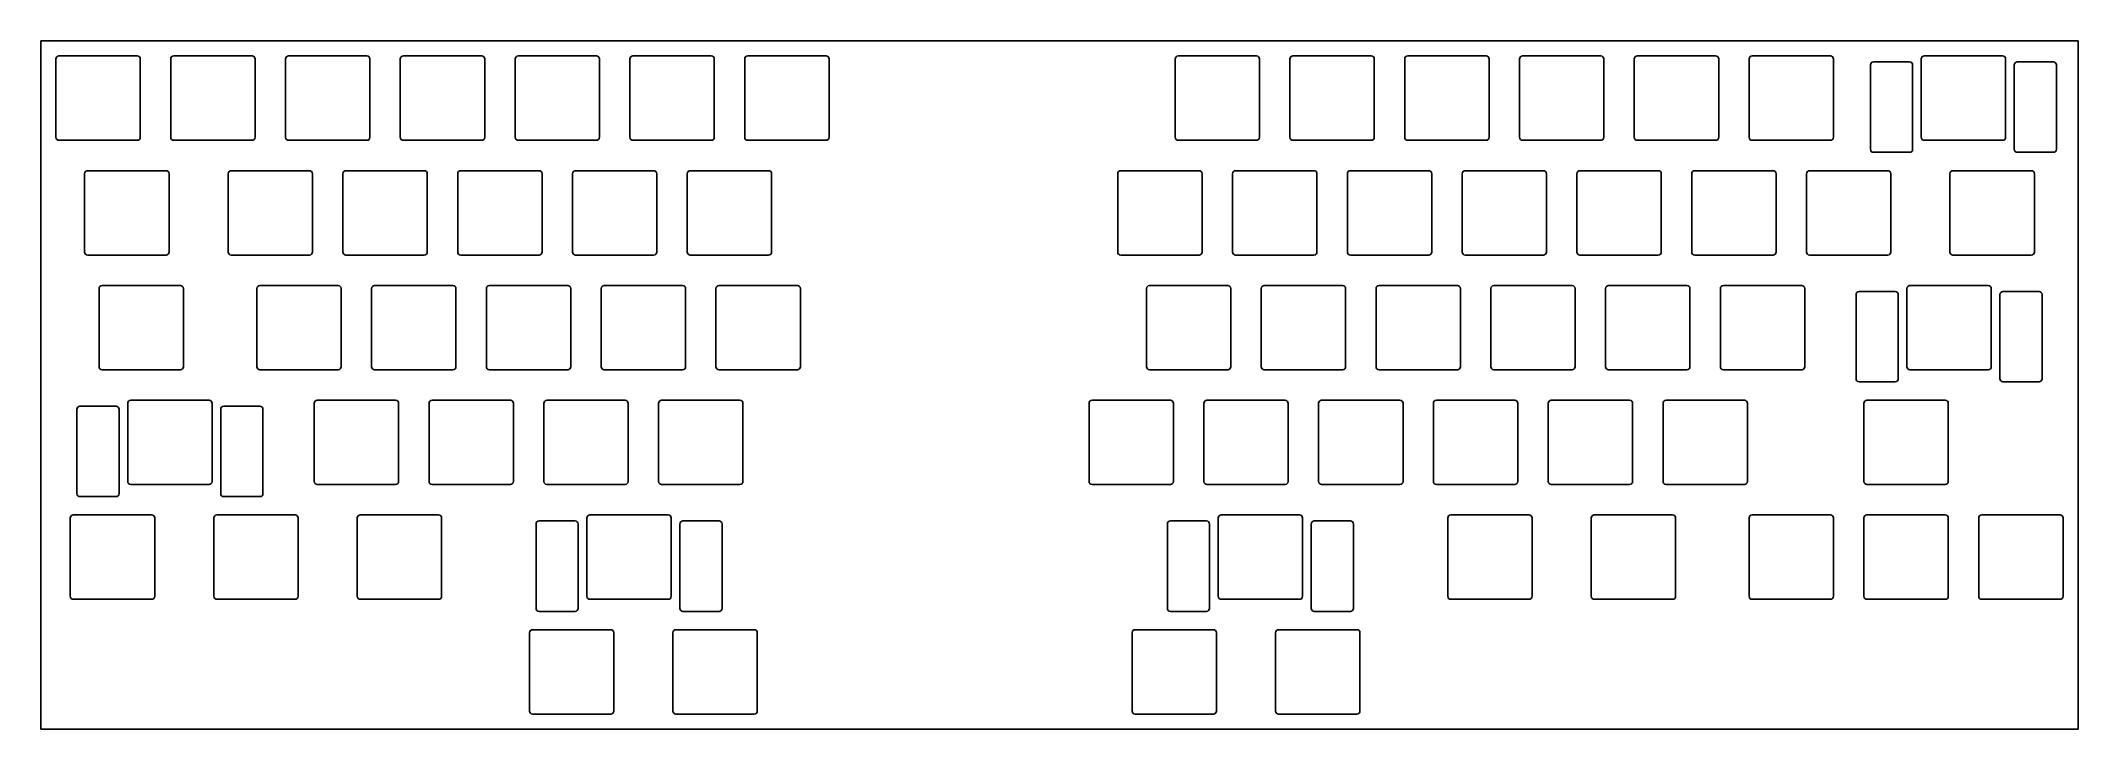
# Model space of a CAD drawing. Header units: millimetres. Extents: x 48 to 386, y -114 to 0.
import ezdxf

# ---------------------------------------------------------------- set-up
doc = ezdxf.new("R2010")
doc.units = ezdxf.units.MM

msp = doc.modelspace()

# ---------------------------------------------------------------- linework, layer by layer
for p, q in [((47.625, 0), (385.7625, 0)), ((47.625, -114.3), (47.625, 0)), ((385.7625, -114.3), (385.7625, 0)), ((50.15, -3.025), (50.15, -16.025)), ((50.65, -2.525), (63.65, -2.525)), ((64.15, -3.025), (64.15, -16.025)), ((69.2, -3.025), (69.2, -16.025)), ((69.7, -2.525), (82.7, -2.525)), ((83.2, -3.025), (83.2, -16.025)), ((88.25, -3.025), (88.25, -16.025)), ((88.75, -2.525), (101.75, -2.525)), ((102.25, -3.025), (102.25, -16.025)), ((107.3, -3.025), (107.3, -16.025)), ((107.8, -2.525), (120.8, -2.525)), ((121.3, -3.025), (121.3, -16.025)), ((126.35, -3.025), (126.35, -16.025)), ((126.85, -2.525), (139.85, -2.525)), ((140.35, -3.025), (140.35, -16.025)), ((145.4, -3.025), (145.4, -16.025)), ((145.9, -2.525), (158.9, -2.525)), ((159.4, -3.025), (159.4, -16.025)), ((164.45, -3.025), (164.45, -16.025)), ((164.95, -2.525), (177.95, -2.525)), ((178.45, -3.025), (178.45, -16.025)), ((235.8875, -3.025), (235.8875, -16.025)), ((236.3875, -2.525), (249.3875, -2.525)), ((249.8875, -3.025), (249.8875, -16.025)), ((254.9375, -3.025), (254.9375, -16.025)), ((255.4375, -2.525), (268.4375, -2.525)), ((268.9375, -3.025), (268.9375, -16.025)), ((273.9875, -3.025), (273.9875, -16.025)), ((274.4875, -2.525), (287.4875, -2.525)), ((287.9875, -3.025), (287.9875, -16.025)), ((293.0375, -3.025), (293.0375, -16.025)), ((293.5375, -2.525), (306.5375, -2.525)), ((307.0375, -3.025), (307.0375, -16.025)), ((312.0875, -3.025), (312.0875, -16.025)), ((312.5875, -2.525), (325.5875, -2.525)), ((326.0875, -3.025), (326.0875, -16.025)), ((331.1375, -3.025), (331.1375, -16.025)), ((331.6375, -2.525), (344.6375, -2.525)), ((345.1375, -3.025), (345.1375, -16.025)), ((359.7125, -3.025), (359.7125, -16.025)), ((360.2125, -2.525), (373.2125, -2.525)), ((373.7125, -3.025), (373.7125, -16.025)), ((351.2745, -4.025), (351.2745, -18.025)), ((351.7745, -3.525), (357.7745, -3.525)), ((358.2745, -4.025), (358.2745, -18.025)), ((375.1505, -4.025), (375.1505, -18.025)), ((375.6505, -3.525), (381.6505, -3.525)), ((382.1505, -4.025), (382.1505, -18.025)), ((50.65, -16.525), (63.65, -16.525)), ((69.7, -16.525), (82.7, -16.525)), ((88.75, -16.525), (101.75, -16.525)), ((107.8, -16.525), (120.8, -16.525)), ((126.85, -16.525), (139.85, -16.525)), ((145.9, -16.525), (158.9, -16.525)), ((164.95, -16.525), (177.95, -16.525)), ((236.3875, -16.525), (249.3875, -16.525)), ((255.4375, -16.525), (268.4375, -16.525)), ((274.4875, -16.525), (287.4875, -16.525)), ((293.5375, -16.525), (306.5375, -16.525)), ((312.5875, -16.525), (325.5875, -16.525)), ((331.6375, -16.525), (344.6375, -16.525)), ((360.2125, -16.525), (373.2125, -16.525)), ((351.7745, -18.525), (357.7745, -18.525)), ((375.6505, -18.525), (381.6505, -18.525)), ((54.9125, -22.075), (54.9125, -35.075)), ((55.4125, -21.575), (68.4125, -21.575)), ((68.9125, -22.075), (68.9125, -35.075)), ((78.725, -22.075), (78.725, -35.075)), ((79.225, -21.575), (92.225, -21.575)), ((92.725, -22.075), (92.725, -35.075)), ((97.775, -22.075), (97.775, -35.075)), ((98.275, -21.575), (111.275, -21.575)), ((111.775, -22.075), (111.775, -35.075)), ((116.825, -22.075), (116.825, -35.075)), ((117.325, -21.575), (130.325, -21.575)), ((130.825, -22.075), (130.825, -35.075)), ((135.875, -22.075), (135.875, -35.075)), ((136.375, -21.575), (149.375, -21.575)), ((149.875, -22.075), (149.875, -35.075)), ((154.925, -22.075), (154.925, -35.075)), ((155.425, -21.575), (168.425, -21.575)), ((168.925, -22.075), (168.925, -35.075)), ((226.3625, -22.075), (226.3625, -35.075)), ((226.8625, -21.575), (239.8625, -21.575)), ((240.3625, -22.075), (240.3625, -35.075)), ((245.4125, -22.075), (245.4125, -35.075)), ((245.9125, -21.575), (258.9125, -21.575)), ((259.4125, -22.075), (259.4125, -35.075)), ((264.4625, -22.075), (264.4625, -35.075)), ((264.9625, -21.575), (277.9625, -21.575)), ((278.4625, -22.075), (278.4625, -35.075)), ((283.5125, -22.075), (283.5125, -35.075)), ((284.0125, -21.575), (297.0125, -21.575)), ((297.5125, -22.075), (297.5125, -35.075)), ((302.5625, -22.075), (302.5625, -35.075)), ((303.0625, -21.575), (316.0625, -21.575)), ((316.5625, -22.075), (316.5625, -35.075)), ((321.6125, -22.075), (321.6125, -35.075)), ((322.1125, -21.575), (335.1125, -21.575)), ((335.6125, -22.075), (335.6125, -35.075)), ((340.6625, -22.075), (340.6625, -35.075)), ((341.1625, -21.575), (354.1625, -21.575)), ((354.6625, -22.075), (354.6625, -35.075)), ((364.475, -22.075), (364.475, -35.075)), ((364.975, -21.575), (377.975, -21.575)), ((378.475, -22.075), (378.475, -35.075)), ((55.4125, -35.575), (68.4125, -35.575)), ((79.225, -35.575), (92.225, -35.575)), ((98.275, -35.575), (111.275, -35.575)), ((117.325, -35.575), (130.325, -35.575)), ((136.375, -35.575), (149.375, -35.575)), ((155.425, -35.575), (168.425, -35.575)), ((226.8625, -35.575), (239.8625, -35.575)), ((245.9125, -35.575), (258.9125, -35.575)), ((264.9625, -35.575), (277.9625, -35.575)), ((284.0125, -35.575), (297.0125, -35.575)), ((303.0625, -35.575), (316.0625, -35.575)), ((322.1125, -35.575), (335.1125, -35.575)), ((341.1625, -35.575), (354.1625, -35.575)), ((364.975, -35.575), (377.975, -35.575)), ((57.29375, -41.125), (57.29375, -54.125)), ((57.79375, -40.625), (70.79375, -40.625)), ((71.29375, -41.125), (71.29375, -54.125)), ((83.4875, -41.125), (83.4875, -54.125)), ((83.9875, -40.625), (96.9875, -40.625)), ((97.4875, -41.125), (97.4875, -54.125)), ((102.5375, -41.125), (102.5375, -54.125)), ((103.0375, -40.625), (116.0375, -40.625)), ((116.5375, -41.125), (116.5375, -54.125)), ((121.5875, -41.125), (121.5875, -54.125)), ((122.0875, -40.625), (135.0875, -40.625)), ((135.5875, -41.125), (135.5875, -54.125)), ((140.6375, -41.125), (140.6375, -54.125)), ((141.1375, -40.625), (154.1375, -40.625)), ((154.6375, -41.125), (154.6375, -54.125)), ((159.6875, -41.125), (159.6875, -54.125)), ((160.1875, -40.625), (173.1875, -40.625)), ((173.6875, -41.125), (173.6875, -54.125)), ((231.125, -41.125), (231.125, -54.125)), ((231.625, -40.625), (244.625, -40.625)), ((245.125, -41.125), (245.125, -54.125)), ((250.175, -41.125), (250.175, -54.125)), ((250.675, -40.625), (263.675, -40.625)), ((264.175, -41.125), (264.175, -54.125)), ((269.225, -41.125), (269.225, -54.125)), ((269.725, -40.625), (282.725, -40.625)), ((283.225, -41.125), (283.225, -54.125)), ((288.275, -41.125), (288.275, -54.125)), ((288.775, -40.625), (301.775, -40.625)), ((302.275, -41.125), (302.275, -54.125)), ((307.325, -41.125), (307.325, -54.125)), ((307.825, -40.625), (320.825, -40.625)), ((321.325, -41.125), (321.325, -54.125)), ((326.375, -41.125), (326.375, -54.125)), ((326.875, -40.625), (339.875, -40.625)), ((340.375, -41.125), (340.375, -54.125)), ((348.89325, -42.125), (348.89325, -56.125)), ((349.39325, -41.625), (355.39325, -41.625)), ((355.89325, -42.125), (355.89325, -56.125)), ((357.33125, -41.125), (357.33125, -54.125)), ((357.83125, -40.625), (370.83125, -40.625)), ((371.33125, -41.125), (371.33125, -54.125)), ((372.76925, -42.125), (372.76925, -56.125)), ((373.26925, -41.625), (379.26925, -41.625)), ((379.76925, -42.125), (379.76925, -56.125)), ((57.79375, -54.625), (70.79375, -54.625)), ((83.9875, -54.625), (96.9875, -54.625)), ((103.0375, -54.625), (116.0375, -54.625)), ((122.0875, -54.625), (135.0875, -54.625)), ((141.1375, -54.625), (154.1375, -54.625)), ((160.1875, -54.625), (173.1875, -54.625)), ((231.625, -54.625), (244.625, -54.625)), ((250.675, -54.625), (263.675, -54.625)), ((269.725, -54.625), (282.725, -54.625)), ((288.775, -54.625), (301.775, -54.625)), ((307.825, -54.625), (320.825, -54.625)), ((326.875, -54.625), (339.875, -54.625)), ((349.39325, -56.625), (355.39325, -56.625)), ((357.83125, -54.625), (370.83125, -54.625)), ((373.26925, -56.625), (379.26925, -56.625)), ((54.11825, -60.675), (60.11825, -60.675)), ((62.05625, -60.175), (62.05625, -73.175)), ((62.55625, -59.675), (75.55625, -59.675)), ((76.05625, -60.175), (76.05625, -73.175)), ((77.99425, -60.675), (83.99425, -60.675)), ((93.0125, -60.175), (93.0125, -73.175)), ((93.5125, -59.675), (106.5125, -59.675)), ((107.0125, -60.175), (107.0125, -73.175)), ((112.0625, -60.175), (112.0625, -73.175)), ((112.5625, -59.675), (125.5625, -59.675)), ((126.0625, -60.175), (126.0625, -73.175)), ((131.1125, -60.175), (131.1125, -73.175)), ((131.6125, -59.675), (144.6125, -59.675)), ((145.1125, -60.175), (145.1125, -73.175)), ((150.1625, -60.175), (150.1625, -73.175)), ((150.6625, -59.675), (163.6625, -59.675)), ((164.1625, -60.175), (164.1625, -73.175)), ((221.6, -60.175), (221.6, -73.175)), ((222.1, -59.675), (235.1, -59.675)), ((235.6, -60.175), (235.6, -73.175)), ((240.65, -60.175), (240.65, -73.175)), ((241.15, -59.675), (254.15, -59.675)), ((254.65, -60.175), (254.65, -73.175)), ((259.7, -60.175), (259.7, -73.175)), ((260.2, -59.675), (273.2, -59.675)), ((273.7, -60.175), (273.7, -73.175)), ((278.75, -60.175), (278.75, -73.175)), ((279.25, -59.675), (292.25, -59.675)), ((292.75, -60.175), (292.75, -73.175)), ((297.8, -60.175), (297.8, -73.175)), ((298.3, -59.675), (311.3, -59.675)), ((311.8, -60.175), (311.8, -73.175)), ((316.85, -60.175), (316.85, -73.175)), ((317.35, -59.675), (330.35, -59.675)), ((330.85, -60.175), (330.85, -73.175)), ((350.1875, -60.175), (350.1875, -73.175)), ((350.6875, -59.675), (363.6875, -59.675)), ((364.1875, -60.175), (364.1875, -73.175)), ((53.61825, -61.175), (53.61825, -75.175)), ((60.61825, -61.175), (60.61825, -75.175)), ((77.49425, -61.175), (77.49425, -75.175)), ((84.49425, -61.175), (84.49425, -75.175)), ((62.55625, -73.675), (75.55625, -73.675)), ((93.5125, -73.675), (106.5125, -73.675)), ((112.5625, -73.675), (125.5625, -73.675)), ((131.6125, -73.675), (144.6125, -73.675)), ((150.6625, -73.675), (163.6625, -73.675)), ((222.1, -73.675), (235.1, -73.675)), ((241.15, -73.675), (254.15, -73.675)), ((260.2, -73.675), (273.2, -73.675)), ((279.25, -73.675), (292.25, -73.675)), ((298.3, -73.675), (311.3, -73.675)), ((317.35, -73.675), (330.35, -73.675)), ((350.6875, -73.675), (363.6875, -73.675)), ((54.11825, -75.675), (60.11825, -75.675)), ((77.99425, -75.675), (83.99425, -75.675)), ((52.53125, -79.225), (52.53125, -92.225)), ((53.03125, -78.725), (66.03125, -78.725)), ((66.53125, -79.225), (66.53125, -92.225)), ((76.34375, -79.225), (76.34375, -92.225)), ((76.84375, -78.725), (89.84375, -78.725)), ((90.34375, -79.225), (90.34375, -92.225)), ((100.15625, -79.225), (100.15625, -92.225)), ((100.65625, -78.725), (113.65625, -78.725)), ((114.15625, -79.225), (114.15625, -92.225)), ((129.81825, -80.225), (129.81825, -94.225)), ((130.31825, -79.725), (136.31825, -79.725)), ((136.81825, -80.225), (136.81825, -94.225)), ((138.25625, -79.225), (138.25625, -92.225)), ((138.75625, -78.725), (151.75625, -78.725)), ((152.25625, -79.225), (152.25625, -92.225)), ((153.69425, -80.225), (153.69425, -94.225)), ((154.19425, -79.725), (160.19425, -79.725)), ((160.69425, -80.225), (160.69425, -94.225)), ((234.59325, -80.225), (234.59325, -94.225)), ((235.09325, -79.725), (241.09325, -79.725)), ((241.59325, -80.225), (241.59325, -94.225)), ((243.03125, -79.225), (243.03125, -92.225)), ((243.53125, -78.725), (256.53125, -78.725)), ((257.03125, -79.225), (257.03125, -92.225)), ((258.46925, -80.225), (258.46925, -94.225)), ((258.96925, -79.725), (264.96925, -79.725)), ((265.46925, -80.225), (265.46925, -94.225)), ((281.13125, -79.225), (281.13125, -92.225)), ((281.63125, -78.725), (294.63125, -78.725)), ((295.13125, -79.225), (295.13125, -92.225)), ((304.94375, -79.225), (304.94375, -92.225)), ((305.44375, -78.725), (318.44375, -78.725)), ((318.94375, -79.225), (318.94375, -92.225)), ((331.1375, -79.225), (331.1375, -92.225)), ((331.6375, -78.725), (344.6375, -78.725)), ((345.1375, -79.225), (345.1375, -92.225)), ((350.1875, -79.225), (350.1875, -92.225)), ((350.6875, -78.725), (363.6875, -78.725)), ((364.1875, -79.225), (364.1875, -92.225)), ((369.2375, -79.225), (369.2375, -92.225)), ((369.7375, -78.725), (382.7375, -78.725)), ((383.2375, -79.225), (383.2375, -92.225)), ((53.03125, -92.725), (66.03125, -92.725)), ((76.84375, -92.725), (89.84375, -92.725)), ((100.65625, -92.725), (113.65625, -92.725)), ((138.75625, -92.725), (151.75625, -92.725)), ((243.53125, -92.725), (256.53125, -92.725)), ((281.63125, -92.725), (294.63125, -92.725)), ((305.44375, -92.725), (318.44375, -92.725)), ((331.6375, -92.725), (344.6375, -92.725)), ((350.6875, -92.725), (363.6875, -92.725)), ((369.7375, -92.725), (382.7375, -92.725)), ((129.23125, -97.775), (142.23125, -97.775)), ((130.31825, -94.725), (136.31825, -94.725)), ((153.04375, -97.775), (166.04375, -97.775)), ((154.19425, -94.725), (160.19425, -94.725)), ((229.24375, -97.775), (242.24375, -97.775)), ((235.09325, -94.725), (241.09325, -94.725)), ((253.05625, -97.775), (266.05625, -97.775)), ((258.96925, -94.725), (264.96925, -94.725)), ((128.73125, -98.275), (128.73125, -111.275)), ((142.73125, -98.275), (142.73125, -111.275)), ((152.54375, -98.275), (152.54375, -111.275)), ((166.54375, -98.275), (166.54375, -111.275)), ((228.74375, -98.275), (228.74375, -111.275)), ((242.74375, -98.275), (242.74375, -111.275)), ((252.55625, -98.275), (252.55625, -111.275)), ((266.55625, -98.275), (266.55625, -111.275)), ((47.625, -114.3), (385.7625, -114.3)), ((129.23125, -111.775), (142.23125, -111.775)), ((153.04375, -111.775), (166.04375, -111.775)), ((229.24375, -111.775), (242.24375, -111.775)), ((253.05625, -111.775), (266.05625, -111.775))]:
    msp.add_line(p, q)
for centre, start, end in [((50.65, -3.025), 90, 180), ((63.65, -3.025), 0, 90), ((69.7, -3.025), 90, 180), ((82.7, -3.025), 0, 90), ((88.75, -3.025), 90, 180), ((101.75, -3.025), 0, 90), ((107.8, -3.025), 90, 180), ((120.8, -3.025), 0, 90), ((126.85, -3.025), 90, 180), ((139.85, -3.025), 0, 90), ((145.9, -3.025), 90, 180), ((158.9, -3.025), 0, 90), ((164.95, -3.025), 90, 180), ((177.95, -3.025), 0, 90), ((236.3875, -3.025), 90, 180), ((249.3875, -3.025), 0, 90), ((255.4375, -3.025), 90, 180), ((268.4375, -3.025), 0, 90), ((274.4875, -3.025), 90, 180), ((287.4875, -3.025), 0, 90), ((293.5375, -3.025), 90, 180), ((306.5375, -3.025), 0, 90), ((312.5875, -3.025), 90, 180), ((325.5875, -3.025), 0, 90), ((331.6375, -3.025), 90, 180), ((344.6375, -3.025), 0, 90), ((360.2125, -3.025), 90, 180), ((373.2125, -3.025), 0, 90), ((351.7745, -4.025), 90, 180), ((357.7745, -4.025), 0, 90), ((375.6505, -4.025), 90, 180), ((381.6505, -4.025), 0, 90), ((50.65, -16.025), 180, 270), ((63.65, -16.025), 270, 0), ((69.7, -16.025), 180, 270), ((82.7, -16.025), 270, 0), ((88.75, -16.025), 180, 270), ((101.75, -16.025), 270, 0), ((107.8, -16.025), 180, 270), ((120.8, -16.025), 270, 0), ((126.85, -16.025), 180, 270), ((139.85, -16.025), 270, 0), ((145.9, -16.025), 180, 270), ((158.9, -16.025), 270, 0), ((164.95, -16.025), 180, 270), ((177.95, -16.025), 270, 0), ((236.3875, -16.025), 180, 270), ((249.3875, -16.025), 270, 0), ((255.4375, -16.025), 180, 270), ((268.4375, -16.025), 270, 0), ((274.4875, -16.025), 180, 270), ((287.4875, -16.025), 270, 0), ((293.5375, -16.025), 180, 270), ((306.5375, -16.025), 270, 0), ((312.5875, -16.025), 180, 270), ((325.5875, -16.025), 270, 0), ((331.6375, -16.025), 180, 270), ((344.6375, -16.025), 270, 0), ((360.2125, -16.025), 180, 270), ((373.2125, -16.025), 270, 0), ((351.7745, -18.025), 180, 270), ((357.7745, -18.025), 270, 0), ((375.6505, -18.025), 180, 270), ((381.6505, -18.025), 270, 0), ((55.4125, -22.075), 90, 180), ((68.4125, -22.075), 0, 90), ((79.225, -22.075), 90, 180), ((92.225, -22.075), 0, 90), ((98.275, -22.075), 90, 180), ((111.275, -22.075), 0, 90), ((117.325, -22.075), 90, 180), ((130.325, -22.075), 0, 90), ((136.375, -22.075), 90, 180), ((149.375, -22.075), 0, 90), ((155.425, -22.075), 90, 180), ((168.425, -22.075), 0, 90), ((226.8625, -22.075), 90, 180), ((239.8625, -22.075), 0, 90), ((245.9125, -22.075), 90, 180), ((258.9125, -22.075), 0, 90), ((264.9625, -22.075), 90, 180), ((277.9625, -22.075), 0, 90), ((284.0125, -22.075), 90, 180), ((297.0125, -22.075), 0, 90), ((303.0625, -22.075), 90, 180), ((316.0625, -22.075), 0, 90), ((322.1125, -22.075), 90, 180), ((335.1125, -22.075), 0, 90), ((341.1625, -22.075), 90, 180), ((354.1625, -22.075), 0, 90), ((364.975, -22.075), 90, 180), ((377.975, -22.075), 0, 90), ((55.4125, -35.075), 180, 270), ((68.4125, -35.075), 270, 0), ((79.225, -35.075), 180, 270), ((92.225, -35.075), 270, 0), ((98.275, -35.075), 180, 270), ((111.275, -35.075), 270, 0), ((117.325, -35.075), 180, 270), ((130.325, -35.075), 270, 0), ((136.375, -35.075), 180, 270), ((149.375, -35.075), 270, 0), ((155.425, -35.075), 180, 270), ((168.425, -35.075), 270, 0), ((226.8625, -35.075), 180, 270), ((239.8625, -35.075), 270, 0), ((245.9125, -35.075), 180, 270), ((258.9125, -35.075), 270, 0), ((264.9625, -35.075), 180, 270), ((277.9625, -35.075), 270, 0), ((284.0125, -35.075), 180, 270), ((297.0125, -35.075), 270, 0), ((303.0625, -35.075), 180, 270), ((316.0625, -35.075), 270, 0), ((322.1125, -35.075), 180, 270), ((335.1125, -35.075), 270, 0), ((341.1625, -35.075), 180, 270), ((354.1625, -35.075), 270, 0), ((364.975, -35.075), 180, 270), ((377.975, -35.075), 270, 0), ((57.79375, -41.125), 90, 180), ((70.79375, -41.125), 0, 90), ((83.9875, -41.125), 90, 180), ((96.9875, -41.125), 0, 90), ((103.0375, -41.125), 90, 180), ((116.0375, -41.125), 0, 90), ((122.0875, -41.125), 90, 180), ((135.0875, -41.125), 0, 90), ((141.1375, -41.125), 90, 180), ((154.1375, -41.125), 0, 90), ((160.1875, -41.125), 90, 180), ((173.1875, -41.125), 0, 90), ((231.625, -41.125), 90, 180), ((244.625, -41.125), 0, 90), ((250.675, -41.125), 90, 180), ((263.675, -41.125), 0, 90), ((269.725, -41.125), 90, 180), ((282.725, -41.125), 0, 90), ((288.775, -41.125), 90, 180), ((301.775, -41.125), 0, 90), ((307.825, -41.125), 90, 180), ((320.825, -41.125), 0, 90), ((326.875, -41.125), 90, 180), ((339.875, -41.125), 0, 90), ((349.39325, -42.125), 90, 180), ((355.39325, -42.125), 0, 90), ((357.83125, -41.125), 90, 180), ((370.83125, -41.125), 0, 90), ((373.26925, -42.125), 90, 180), ((379.26925, -42.125), 0, 90), ((57.79375, -54.125), 180, 270), ((70.79375, -54.125), 270, 0), ((83.9875, -54.125), 180, 270), ((96.9875, -54.125), 270, 0), ((103.0375, -54.125), 180, 270), ((116.0375, -54.125), 270, 0), ((122.0875, -54.125), 180, 270), ((135.0875, -54.125), 270, 0), ((141.1375, -54.125), 180, 270), ((154.1375, -54.125), 270, 0), ((160.1875, -54.125), 180, 270), ((173.1875, -54.125), 270, 0), ((231.625, -54.125), 180, 270), ((244.625, -54.125), 270, 0), ((250.675, -54.125), 180, 270), ((263.675, -54.125), 270, 0), ((269.725, -54.125), 180, 270), ((282.725, -54.125), 270, 0), ((288.775, -54.125), 180, 270), ((301.775, -54.125), 270, 0), ((307.825, -54.125), 180, 270), ((320.825, -54.125), 270, 0), ((326.875, -54.125), 180, 270), ((339.875, -54.125), 270, 0), ((349.39325, -56.125), 180, 270), ((355.39325, -56.125), 270, 0), ((357.83125, -54.125), 180, 270), ((370.83125, -54.125), 270, 0), ((373.26925, -56.125), 180, 270), ((379.26925, -56.125), 270, 0), ((54.11825, -61.175), 90, 180), ((60.11825, -61.175), 0, 90), ((62.55625, -60.175), 90, 180), ((75.55625, -60.175), 0, 90), ((77.99425, -61.175), 90, 180), ((83.99425, -61.175), 0, 90), ((93.5125, -60.175), 90, 180), ((106.5125, -60.175), 0, 90), ((112.5625, -60.175), 90, 180), ((125.5625, -60.175), 0, 90), ((131.6125, -60.175), 90, 180), ((144.6125, -60.175), 0, 90), ((150.6625, -60.175), 90, 180), ((163.6625, -60.175), 0, 90), ((222.1, -60.175), 90, 180), ((235.1, -60.175), 0, 90), ((241.15, -60.175), 90, 180), ((254.15, -60.175), 0, 90), ((260.2, -60.175), 90, 180), ((273.2, -60.175), 0, 90), ((279.25, -60.175), 90, 180), ((292.25, -60.175), 0, 90), ((298.3, -60.175), 90, 180), ((311.3, -60.175), 0, 90), ((317.35, -60.175), 90, 180), ((330.35, -60.175), 0, 90), ((350.6875, -60.175), 90, 180), ((363.6875, -60.175), 0, 90), ((62.55625, -73.175), 180, 270), ((75.55625, -73.175), 270, 0), ((93.5125, -73.175), 180, 270), ((106.5125, -73.175), 270, 0), ((112.5625, -73.175), 180, 270), ((125.5625, -73.175), 270, 0), ((131.6125, -73.175), 180, 270), ((144.6125, -73.175), 270, 0), ((150.6625, -73.175), 180, 270), ((163.6625, -73.175), 270, 0), ((222.1, -73.175), 180, 270), ((235.1, -73.175), 270, 0), ((241.15, -73.175), 180, 270), ((254.15, -73.175), 270, 0), ((260.2, -73.175), 180, 270), ((273.2, -73.175), 270, 0), ((279.25, -73.175), 180, 270), ((292.25, -73.175), 270, 0), ((298.3, -73.175), 180, 270), ((311.3, -73.175), 270, 0), ((317.35, -73.175), 180, 270), ((330.35, -73.175), 270, 0), ((350.6875, -73.175), 180, 270), ((363.6875, -73.175), 270, 0), ((54.11825, -75.175), 180, 270), ((60.11825, -75.175), 270, 0), ((77.99425, -75.175), 180, 270), ((83.99425, -75.175), 270, 0), ((53.03125, -79.225), 90, 180), ((66.03125, -79.225), 0, 90), ((76.84375, -79.225), 90, 180), ((89.84375, -79.225), 0, 90), ((100.65625, -79.225), 90, 180), ((113.65625, -79.225), 0, 90), ((130.31825, -80.225), 90, 180), ((136.31825, -80.225), 0, 90), ((138.75625, -79.225), 90, 180), ((151.75625, -79.225), 0, 90), ((154.19425, -80.225), 90, 180), ((160.19425, -80.225), 0, 90), ((235.09325, -80.225), 90, 180), ((241.09325, -80.225), 0, 90), ((243.53125, -79.225), 90, 180), ((256.53125, -79.225), 0, 90), ((258.96925, -80.225), 90, 180), ((264.96925, -80.225), 0, 90), ((281.63125, -79.225), 90, 180), ((294.63125, -79.225), 0, 90), ((305.44375, -79.225), 90, 180), ((318.44375, -79.225), 0, 90), ((331.6375, -79.225), 90, 180), ((344.6375, -79.225), 0, 90), ((350.6875, -79.225), 90, 180), ((363.6875, -79.225), 0, 90), ((369.7375, -79.225), 90, 180), ((382.7375, -79.225), 0, 90), ((53.03125, -92.225), 180, 270), ((66.03125, -92.225), 270, 0), ((76.84375, -92.225), 180, 270), ((89.84375, -92.225), 270, 0), ((100.65625, -92.225), 180, 270), ((113.65625, -92.225), 270, 0), ((130.31825, -94.225), 180, 270), ((136.31825, -94.225), 270, 0), ((138.75625, -92.225), 180, 270), ((151.75625, -92.225), 270, 0), ((154.19425, -94.225), 180, 270), ((160.19425, -94.225), 270, 0), ((235.09325, -94.225), 180, 270), ((241.09325, -94.225), 270, 0), ((243.53125, -92.225), 180, 270), ((256.53125, -92.225), 270, 0), ((258.96925, -94.225), 180, 270), ((264.96925, -94.225), 270, 0), ((281.63125, -92.225), 180, 270), ((294.63125, -92.225), 270, 0), ((305.44375, -92.225), 180, 270), ((318.44375, -92.225), 270, 0), ((331.6375, -92.225), 180, 270), ((344.6375, -92.225), 270, 0), ((350.6875, -92.225), 180, 270), ((363.6875, -92.225), 270, 0), ((369.7375, -92.225), 180, 270), ((382.7375, -92.225), 270, 0), ((129.23125, -98.275), 90, 180), ((142.23125, -98.275), 0, 90), ((153.04375, -98.275), 90, 180), ((166.04375, -98.275), 0, 90), ((229.24375, -98.275), 90, 180), ((242.24375, -98.275), 0, 90), ((253.05625, -98.275), 90, 180), ((266.05625, -98.275), 0, 90), ((129.23125, -111.275), 180, 270), ((142.23125, -111.275), 270, 0), ((153.04375, -111.275), 180, 270), ((166.04375, -111.275), 270, 0), ((229.24375, -111.275), 180, 270), ((242.24375, -111.275), 270, 0), ((253.05625, -111.275), 180, 270), ((266.05625, -111.275), 270, 0)]:
    msp.add_arc(centre, 0.5, start, end)

doc.saveas('drawing.dxf')
